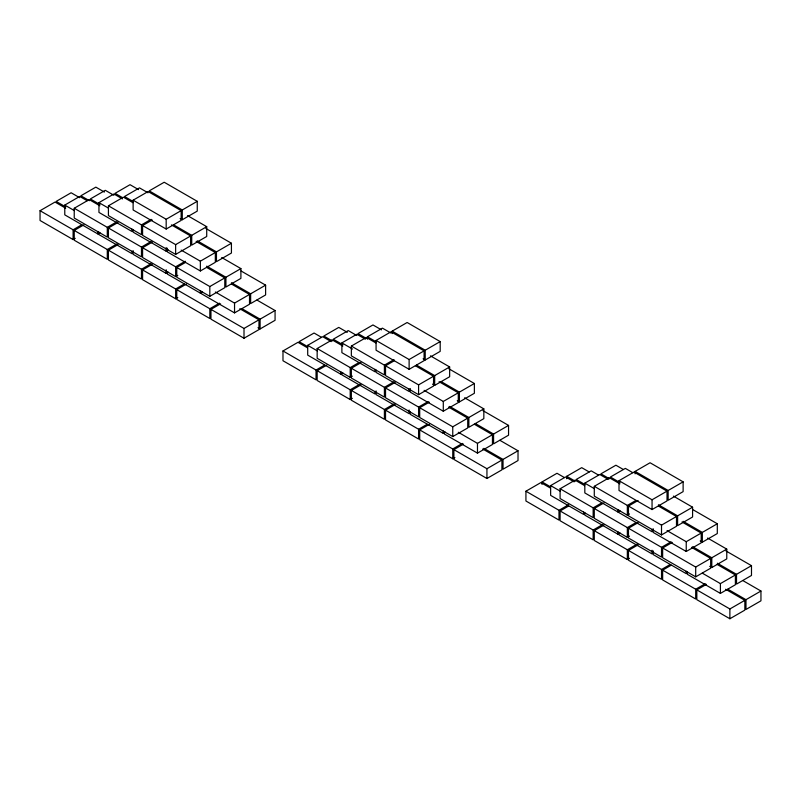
<?xml version="1.0" encoding="UTF-8"?>
<svg xmlns="http://www.w3.org/2000/svg" width="801" height="801" viewBox="0 0 801 801"><rect width="100%" height="100%" fill="white"/><g stroke="black" fill="none" stroke-linecap="round" stroke-linejoin="round"><path stroke-width="1.2" d="M75.244 238.338L73.101 239.569L40.05 220.485L40.05 210.703L55.019 202.062L65.682 208.21M99.955 232.711L97.822 233.942L64.771 214.858L64.771 205.076L79.74 196.435L87.199 200.741M74.233 208.26L107.284 227.334L107.284 237.126L74.233 218.042L74.233 208.26L89.201 199.609L99.865 205.767M131.995 229.046L131.995 231.499L98.944 212.415L98.944 202.633L113.922 193.982L122.453 198.908M108.415 205.807L141.467 224.891L141.467 234.673L108.415 215.599L108.415 205.807L123.384 197.166L132.976 202.703M40.05 210.703L73.101 229.787L81.652 224.841M74.233 230.438L107.284 249.522L107.284 259.304L74.233 240.22L74.233 230.438L83.855 224.881M133.126 200.18L148.105 191.539L181.146 210.623L181.146 220.405L166.177 229.046L133.126 209.972L133.126 200.18L166.177 219.264L181.146 210.623M107.284 227.334L116.906 221.777M108.415 227.995L141.467 247.068L141.467 256.861L108.415 237.777L108.415 227.995L118.037 222.438M141.467 224.891L151.089 219.334M171.424 224.901L190.618 235.985L190.618 245.767L175.639 254.408L142.588 235.334L142.588 225.542L152.22 219.985M107.284 249.522L116.906 243.965M108.415 250.172L141.467 269.256L141.467 279.038L108.415 259.955L108.415 250.172L118.037 244.615M197.256 201.321L164.205 182.248L149.226 190.888L182.278 209.972L197.256 201.321L197.256 211.114L182.278 219.754L180.145 218.523M141.467 247.068L151.089 241.512M177.782 275.354L175.639 276.595L142.588 257.511L142.588 247.729L152.22 242.172M142.588 225.542L175.639 244.625L190.618 235.985M191.739 235.334L206.718 226.683L206.718 236.475L191.739 245.116L191.739 235.334L173.617 224.861M133.126 229.707L133.126 232.15L166.177 251.234L168.32 249.992M141.467 269.256L151.089 263.699M177.782 297.541L175.639 298.773L142.588 279.689L142.588 269.907L152.22 264.35M142.588 247.729L175.639 266.803L185.271 261.246M133.126 250.663L133.126 254.328L166.177 273.411L168.32 272.18M206.668 267.434L224.791 277.897L224.791 287.679L209.822 296.33L176.771 277.246L176.771 267.454L185.331 262.518M181.166 250.102L200.36 261.176L215.329 252.535L215.329 262.317L200.36 270.968L167.309 251.884L167.309 248.21M216.46 251.884L231.429 243.244L231.429 253.026L216.46 261.667L216.46 251.884L197.266 240.801M142.588 269.907L175.639 288.991L184.2 284.045M176.771 289.642L209.822 308.725L209.822 318.508L176.771 299.424L176.771 289.642L186.393 284.085M176.771 267.454L209.822 286.538L224.791 277.897M225.922 277.246L240.901 268.595L240.901 278.388L225.922 287.028L225.922 277.246L206.738 266.162M167.309 271.619L167.309 274.062L200.36 293.146L202.503 291.914M209.822 308.725L219.444 303.168M239.789 308.735L258.973 319.809L258.973 329.601L244.005 338.242L210.953 319.158L210.953 309.376L220.575 303.819M215.349 292.015L234.543 303.098L249.511 294.448L249.511 304.24L234.543 312.881L201.492 293.797L201.492 291.354M250.643 293.797L265.612 285.156L265.612 294.938L250.643 303.579L250.643 293.797L231.449 282.723M210.953 309.376L244.005 328.45L258.973 319.809M241.982 308.695L260.105 319.158L275.073 310.518L275.073 320.3L260.105 328.941L257.972 327.709M282.983 350.958L316.035 370.042L316.035 379.824L282.983 360.75L282.983 350.958L297.962 342.317L307.554 347.854M342.898 372.966L340.755 374.197L307.704 355.123L307.704 345.331L322.673 336.69L331.203 341.616M352.36 376.15L350.217 377.381L317.166 358.297L317.166 348.515L332.135 339.874L342.798 346.022M374.938 369.311L374.938 371.754L341.887 352.67L341.887 342.888L356.856 334.247L365.386 339.173M351.349 346.072L384.4 365.146L384.4 374.938L351.349 355.854L351.349 346.072L366.317 337.421L375.919 342.968M367.449 339.213L367.449 336.77L382.417 328.13L390.948 333.056M316.035 370.042L324.595 365.106M352.36 398.327L350.217 399.559L317.166 380.485L317.166 370.693L326.788 365.136M376.07 340.445L391.038 331.794L424.089 350.878L424.089 360.66L409.121 369.311L376.07 350.227L376.07 340.445L409.121 359.519L424.089 350.878M392.17 333.596L392.17 331.143L407.138 322.503L440.19 341.586L440.19 351.369L425.221 360.009L423.088 358.778M317.166 348.515L350.217 367.599L358.778 362.653M351.349 368.25L384.4 387.334L384.4 397.116L351.349 378.032L351.349 368.25L360.971 362.693M384.4 365.146L394.022 359.589M415.429 365.777L433.551 376.24L433.551 386.022L418.583 394.673L385.531 375.589L385.531 365.807L394.082 360.861M317.166 370.693L350.217 389.777L359.839 384.22M351.349 390.427L384.4 409.511L384.4 419.293L351.349 400.22L351.349 390.427L360.971 384.87M392.17 331.143L425.221 350.227L440.19 341.586M384.4 387.334L394.022 381.777M385.531 387.984L418.583 407.068L418.583 416.85L385.531 397.767L385.531 387.984L395.153 382.427M385.531 365.807L418.583 384.88L433.551 376.24M416.56 365.126L434.683 375.589L449.651 366.948L449.651 376.73L434.683 385.371L432.55 384.14M384.4 409.511L394.022 403.954M385.531 410.162L418.583 429.246L418.583 439.028L385.531 419.944L385.531 410.162L395.153 404.605M418.583 407.068L428.205 401.511M448.54 407.078L467.734 418.152L467.734 427.944L452.755 436.585L419.704 417.501L419.704 407.719L429.336 402.162M424.109 390.357L443.293 401.441L458.272 392.79L458.272 402.583L443.293 411.223L410.242 392.14L410.242 388.475M441.271 381.676L459.394 392.14L474.372 383.499L474.372 393.281L459.394 401.932L457.261 400.7M418.583 429.246L427.133 424.31M454.898 457.531L452.755 458.763L419.704 439.679L419.704 429.897L429.336 424.34M419.704 407.719L452.755 426.803L467.734 418.152M468.865 417.501L483.834 408.86L483.834 418.643L468.865 427.283L468.865 417.501L449.671 406.427M410.242 411.874L410.242 414.327L443.293 433.401L445.436 432.17M419.704 429.897L452.755 448.981L462.387 443.424M482.723 448.991L501.917 460.064L501.917 469.857L486.938 478.497L453.887 459.414L453.887 449.631L463.519 444.074M458.282 432.27L477.476 443.353L492.445 434.713L492.445 444.495L477.476 453.136L444.425 434.052L444.425 431.609M493.576 434.052L508.555 425.411L508.555 435.193L493.576 443.844L493.576 434.052L475.454 423.589M453.887 449.631L486.938 468.715L501.917 460.064M503.038 459.414L518.017 450.773L518.017 460.555L503.038 469.206L503.038 459.414L483.854 448.34M525.927 491.223L558.978 510.297L558.978 520.089L525.927 501.005L525.927 491.223L540.895 482.572L550.487 488.119M542.027 484.375L542.027 481.922L556.995 473.281L564.455 477.586M583.689 512.009L583.689 514.462L550.637 495.378L550.637 485.596L565.616 476.945L574.137 481.872M566.738 478.748L566.738 476.295L581.716 467.654L589.176 471.959M560.099 488.77L593.151 507.854L593.151 517.636L560.099 498.562L560.099 488.77L575.078 480.129L584.67 485.666M620.014 510.778L617.871 512.009L584.82 492.935L584.82 483.143L599.789 474.502L608.319 479.429M629.476 513.962L627.333 515.193L594.282 496.109L594.282 486.327L609.261 477.686L619.914 483.834M558.978 510.297L568.6 504.74M560.099 510.958L593.151 530.032L593.151 539.824L560.099 520.74L560.099 510.958L568.66 506.012M619.003 480.7L633.971 472.059L667.023 491.133L667.023 500.925L652.054 509.566L619.003 490.482L619.003 480.7L652.054 499.784L667.023 491.133M635.103 471.399L650.072 462.758L683.123 481.842L683.123 491.624L668.154 500.275L668.154 490.482L635.103 471.399L635.103 473.852M593.151 507.854L601.711 502.918M629.476 536.139L627.333 537.371L594.282 518.297L594.282 508.505L603.904 502.948M594.282 486.327L627.333 505.411L635.894 500.465M658.362 506.032L676.485 516.495L676.485 526.287L661.516 534.928L628.465 515.844L628.465 506.062L638.087 500.505M593.151 530.032L602.783 524.475M629.476 558.317L627.333 559.559L594.282 540.475L594.282 530.693L603.904 525.136M668.154 490.482L683.123 481.842M594.282 508.505L627.333 527.589L635.894 522.653M584.82 512.67L584.82 515.113L617.871 534.197L620.014 532.955M628.465 528.239L661.516 547.323L661.516 557.106L628.465 538.022L628.465 528.239L638.087 522.683M628.465 506.062L661.516 525.146L676.485 516.495M677.616 515.844L692.585 507.203L692.585 516.985L677.616 525.636L677.616 515.844L658.422 504.77M594.282 530.693L627.333 549.766L636.955 544.209M628.465 550.417L661.516 569.501L661.516 579.293L628.465 560.209L628.465 550.417L638.087 544.86M661.516 547.323L671.138 541.766M691.473 547.333L710.667 558.417L710.667 568.199L695.699 576.84L662.647 557.756L662.647 547.974L672.269 542.417M667.043 530.612L686.237 541.696L701.205 533.055L701.205 542.838L686.237 551.478L653.185 532.405L653.185 528.73M683.143 521.321L702.337 532.395L717.306 523.754L717.306 533.546L702.337 542.187L700.204 540.955M661.516 569.501L670.067 564.565M662.647 570.152L695.699 589.236L695.699 599.018L662.647 579.944L662.647 570.152L671.198 565.216M662.647 547.974L695.699 567.058L710.667 558.417M692.605 546.683L711.799 557.756L726.767 549.116L726.767 558.898L711.799 567.549L709.666 566.317M695.699 589.236L705.321 583.679M725.656 589.246L744.85 600.329L744.85 610.112L729.881 618.752L696.83 599.679L696.83 589.886L706.452 584.33M702.287 573.146L720.409 583.609L735.388 574.968L735.388 584.75L720.409 593.401L687.358 574.317L687.358 571.864M736.519 574.317L751.488 565.666L751.488 575.458L736.519 584.099L736.519 574.317L717.326 563.233M696.83 589.886L729.881 608.97L744.85 600.329M745.981 599.679L760.95 591.028L760.95 600.82L745.981 609.461L745.981 599.679L727.859 589.216M148.015 192.791L139.484 187.875L124.515 196.515L133.046 201.441M187.524 215.609L206.718 226.683M430.457 355.864L449.651 366.948M632.82 472.69L625.361 468.385L610.382 477.026L619.984 482.572M673.401 496.119L692.585 507.203M138.553 189.617L130.022 184.691L115.054 193.331L122.513 197.647M205.847 228.465L231.429 243.244M381.486 329.872L372.956 324.946L357.987 333.596L366.518 338.513M448.78 368.72L474.372 383.499M623.358 469.516L615.899 465.211L600.92 473.852L609.451 478.778M692.785 509.596L717.306 523.754M367.449 336.77L375.979 341.697M196.145 241.451L215.329 252.535M439.078 381.717L458.272 392.79M682.011 521.972L701.205 533.055M113.832 195.244L105.301 190.318L90.333 198.958L99.925 204.505M221.707 257.522L240.901 268.595M356.765 335.499L348.245 330.573L333.266 339.224L342.868 344.76M464.64 397.777L483.834 408.86M598.637 475.143L591.178 470.838L576.209 479.479L584.73 484.405M707.583 538.042L726.767 549.116M104.37 192.06L95.84 187.134L80.871 195.784L89.402 200.701M241.091 270.998L265.612 285.156M347.304 332.315L338.773 327.399L323.804 336.04L332.335 340.966M482.963 410.643L508.555 425.411M725.896 550.898L751.488 565.666M98.944 202.633L108.546 208.17M341.887 342.888L352.55 349.046M584.82 483.143L594.412 488.69M566.738 476.295L575.268 481.221M231.389 283.985L249.511 294.448M474.322 424.24L492.445 434.713M717.265 564.505L735.388 574.968M79.649 197.687L71.119 192.761L56.15 201.411L65.742 206.948M256.951 300.055L275.073 310.518M321.521 337.331L314.062 333.026L299.083 341.667L307.614 346.593M499.884 440.31L518.017 450.773M742.827 580.565L760.95 591.028M64.771 205.076L74.363 210.613M307.704 345.331L317.296 350.878M550.637 485.596L560.239 491.133M542.027 481.922L550.557 486.848M729.881 608.97L729.881 618.752M720.409 583.609L720.409 593.401M711.799 557.756L711.799 567.549M702.337 532.395L702.337 542.187M695.699 567.058L695.699 576.84M686.237 541.696L686.237 551.478M686.237 571.213L686.237 573.666L653.185 554.582L653.185 550.908M661.516 525.146L661.516 534.928M652.054 499.784L652.054 509.566M652.054 529.301L652.054 531.744L619.003 512.67L619.003 510.217M652.054 550.257L652.054 553.932L619.003 534.848L619.003 532.405M627.333 505.411L627.333 515.193M627.333 527.589L627.333 537.371M627.333 549.766L627.333 559.559M617.871 509.566L617.871 512.009M617.871 531.744L617.871 534.197M486.938 468.715L486.938 478.497M477.476 443.353L477.476 453.136M459.394 392.14L459.394 401.932M452.755 426.803L452.755 436.585M452.755 448.981L452.755 458.763M443.293 401.441L443.293 411.223M443.293 430.958L443.293 433.401M434.683 375.589L434.683 385.371M425.221 350.227L425.221 360.009M418.583 384.88L418.583 394.673M409.121 359.519L409.121 369.311M409.121 389.046L409.121 391.489L376.07 372.405L376.07 369.962M409.121 410.002L409.121 413.666L376.07 394.593L376.07 390.918M374.938 391.489L374.938 393.932L341.887 374.858L341.887 372.405M350.217 367.599L350.217 377.381M350.217 389.777L350.217 399.559M340.755 371.754L340.755 374.197M260.105 319.158L260.105 328.941M244.005 328.45L244.005 338.242M234.543 303.098L234.543 312.881M209.822 286.538L209.822 296.33M200.36 261.176L200.36 270.968M200.36 290.703L200.36 293.146M182.278 209.972L182.278 219.754M175.639 244.625L175.639 254.408M175.639 266.803L175.639 276.595M175.639 288.991L175.639 298.773M166.177 219.264L166.177 229.046M166.177 247.559L166.177 251.234M166.177 269.747L166.177 273.411M131.995 251.234L131.995 253.677L98.944 234.593L98.944 232.15M97.822 231.499L97.822 233.942M73.101 229.787L73.101 239.569"/></g></svg>
